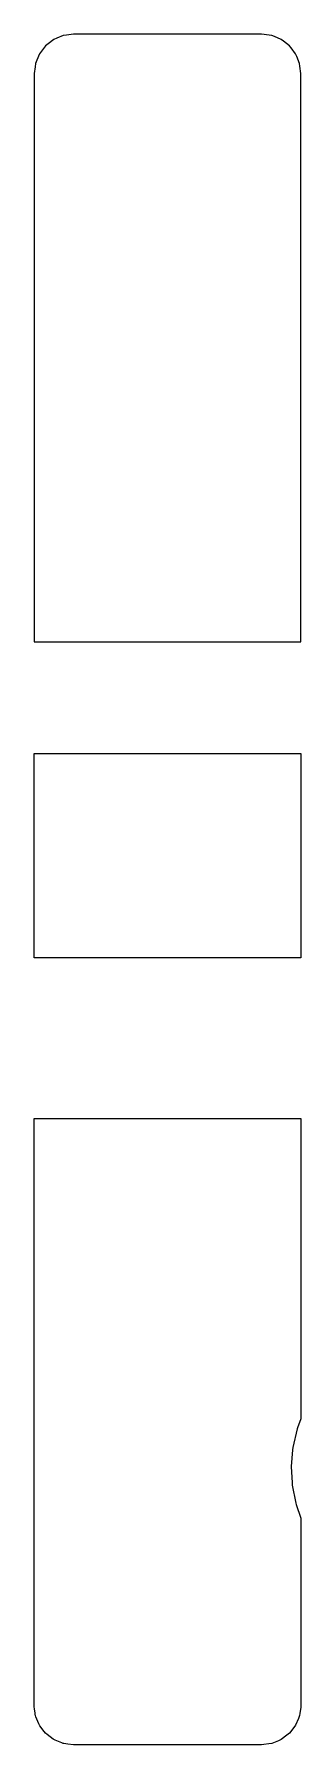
# Model space of a CAD drawing. Header units: metres. Extents: x 2.4 to 16, y -16 to 71.
import ezdxf

# ---------------------------------------------------------------- set-up
doc = ezdxf.new("R2010")
doc.units = ezdxf.units.M

msp = doc.modelspace()

# ---------------------------------------------------------------- linework, layer by layer
for p, q in [((3.121, 70.518), (2.986, 70.414)), ((3.4, 70.732), (3.121, 70.518)), ((3.558, 70.797), (3.4, 70.732)), ((3.882, 70.932), (3.558, 70.797)), ((4.052, 70.954), (3.882, 70.932)), ((4.4, 71), (4.052, 70.954)), ((7.294, 71), (4.4, 71)), ((13.664, 71), (7.294, 71)), ((14, 71), (13.664, 71)), ((14.376, 70.951), (14, 71)), ((14.518, 70.932), (14.376, 70.951)), ((14.65, 70.877), (14.518, 70.932)), ((15, 70.732), (14.65, 70.877)), ((15.114, 70.645), (15, 70.732)), ((15.414, 70.414), (15.114, 70.645)), ((2.533, 69.675), (2.468, 69.518)), ((2.668, 70), (2.533, 69.675)), ((2.772, 70.135), (2.668, 70)), ((2.986, 70.414), (2.772, 70.135)), ((15.501, 70.301), (15.414, 70.414)), ((15.732, 70), (15.501, 70.301)), ((15.787, 69.868), (15.732, 70)), ((15.932, 69.518), (15.787, 69.868)), ((2.446, 69.348), (2.4, 69)), ((2.4, 69), (2.4, 62.465)), ((2.468, 69.518), (2.446, 69.348)), ((15.951, 69.376), (15.932, 69.518)), ((16, 69), (15.951, 69.376)), ((16, 62.274), (16, 69)), ((2.4, 62.465), (2.4, 61.91)), ((2.4, 61.91), (2.4, 61.284)), ((16, 61.152), (16, 62.274)), ((2.4, 61.284), (2.4, 60.646)), ((16, 59.953), (16, 61.152)), ((2.4, 60.646), (2.4, 56.592)), ((16, 58.784), (16, 59.953)), ((16, 58.639), (16, 58.784)), ((16, 57.705), (16, 58.639)), ((16, 56.603), (16, 57.705)), ((2.4, 56.592), (2.4, 56.173)), ((16, 56.296), (16, 56.603)), ((2.4, 56.173), (2.4, 55.657)), ((16, 54.731), (16, 56.296)), ((2.4, 55.657), (2.4, 55.109)), ((2.4, 55.109), (2.4, 54.592)), ((2.4, 54.592), (2.4, 54.159)), ((2.4, 54.159), (2.4, 50.013)), ((16, 53.233), (16, 54.731)), ((16, 45.447), (16, 53.233)), ((16, 53.233), (16, 53.233)), ((2.4, 50.013), (2.4, 48.122)), ((2.4, 48.122), (2.4, 45.447)), ((2.4, 45.447), (2.4, 43.08)), ((16, 43.08), (16, 45.447)), ((2.4, 43.08), (2.4, 41.423)), ((16, 40.097), (16, 43.08)), ((2.4, 41.423), (2.4, 40.097)), ((2.4, 40.097), (11.315, 40.097)), ((11.315, 40.097), (16, 40.097)), ((2.4, 32.793), (2.4, 34.42)), ((2.4, 34.42), (7.085, 34.42)), ((7.085, 34.42), (16, 34.42)), ((16, 34.42), (16, 31.437)), ((2.4, 31.437), (2.4, 32.793)), ((2.4, 28.473), (2.4, 31.437)), ((16, 31.437), (16, 25.47)), ((2.4, 24.508), (2.4, 28.473)), ((16, 25.47), (16, 24.508)), ((16, 25.47), (16, 25.47)), ((2.4, 24.29), (2.4, 24.508)), ((16, 24.508), (16, 24.028)), ((2.4, 24.028), (2.4, 24.29)), ((3.155, 24.028), (2.4, 24.028)), ((16, 24.028), (3.155, 24.028)), ((2.4, 15.634), (2.4, 15.848)), ((2.4, 15.848), (15.245, 15.848)), ((15.245, 15.848), (16, 15.848)), ((16, 15.848), (16, 15.367)), ((2.4, 15.367), (2.4, 15.634)), ((2.4, 11.499), (2.4, 15.367)), ((16, 15.367), (16, 11.499)), ((2.4, 9.324), (2.4, 11.499)), ((16, 11.499), (16, 5.35)), ((2.4, 7.058), (2.4, 9.324)), ((2.4, 4.887), (2.4, 7.058)), ((16, 5.35), (16, 5.329)), ((16, 5.329), (16, 5.318)), ((16, 5.318), (16, 2.558)), ((2.4, 3.115), (2.4, 4.887)), ((2.4, 2.533), (2.4, 3.115)), ((2.4, 1.958), (2.4, 2.533)), ((2.4, -0.671), (2.4, 1.958)), ((16, 2.558), (16, 1.509)), ((16, 1.509), (16, 0.573)), ((15.819, 0.075), (15.592, -0.883)), ((15.834, 0.127), (15.819, 0.075)), ((16, 0.573), (15.834, 0.127)), ((2.4, -1.258), (2.4, -0.671)), ((2.4, -1.8), (2.4, -1.258)), ((15.58, -1.001), (15.502, -1.846)), ((15.592, -0.883), (15.58, -1.001)), ((2.4, -2.247), (2.4, -1.8)), ((2.4, -4.19), (2.4, -2.247)), ((15.502, -1.846), (15.548, -2.673)), ((15.548, -2.673), (15.561, -2.799)), ((15.561, -2.799), (15.742, -3.704)), ((2.4, -4.777), (2.4, -4.19)), ((15.742, -3.704), (15.764, -3.776)), ((15.764, -3.776), (16, -4.474)), ((2.4, -4.833), (2.4, -4.777)), ((2.4, -13.967), (2.4, -4.833)), ((16, -4.474), (16, -4.864)), ((16, -4.864), (16, -4.866)), ((16, -4.866), (16, -4.868)), ((16, -4.866), (16, -4.866)), ((16, -4.868), (16, -6.056)), ((16, -6.056), (16, -6.064)), ((16, -6.064), (16, -7.111)), ((16, -7.111), (16, -7.969)), ((16, -7.969), (16, -14)), ((2.4, -14), (2.4, -13.967)), ((2.403, -14.057), (2.4, -14)), ((2.425, -14.187), (2.403, -14.057)), ((2.449, -14.374), (2.425, -14.187)), ((2.46, -14.483), (2.449, -14.374)), ((2.468, -14.518), (2.46, -14.483)), ((2.491, -14.586), (2.468, -14.518)), ((2.636, -14.935), (2.491, -14.586)), ((15.871, -14.665), (15.732, -15)), ((15.932, -14.518), (15.871, -14.665)), ((15.953, -14.409), (15.932, -14.518)), ((15.994, -14.091), (15.953, -14.409)), ((16, -14), (15.994, -14.091)), ((2.668, -15), (2.636, -14.935)), ((2.687, -15.031), (2.668, -15)), ((2.917, -15.331), (2.687, -15.031)), ((2.986, -15.414), (2.917, -15.331)), ((3.07, -15.483), (2.986, -15.414)), ((3.37, -15.714), (3.07, -15.483)), ((15.288, -15.511), (14.999, -15.733)), ((15.414, -15.414), (15.288, -15.511)), ((15.635, -15.127), (15.414, -15.414)), ((15.732, -15), (15.635, -15.127)), ((3.401, -15.732), (3.37, -15.714)), ((3.466, -15.765), (3.401, -15.732)), ((3.814, -15.909), (3.466, -15.765)), ((3.882, -15.932), (3.814, -15.909)), ((3.918, -15.94), (3.882, -15.932)), ((4.112, -15.972), (3.918, -15.94)), ((4.4, -16), (4.112, -15.972)), ((7.732, -16), (4.4, -16)), ((14, -16), (7.732, -16)), ((14.117, -15.99), (14, -16)), ((14.359, -15.953), (14.117, -15.99)), ((14.518, -15.932), (14.359, -15.953)), ((14.852, -15.794), (14.518, -15.932)), ((14.999, -15.733), (14.852, -15.794))]:
    msp.add_line(p, q)

doc.saveas('drawing.dxf')
